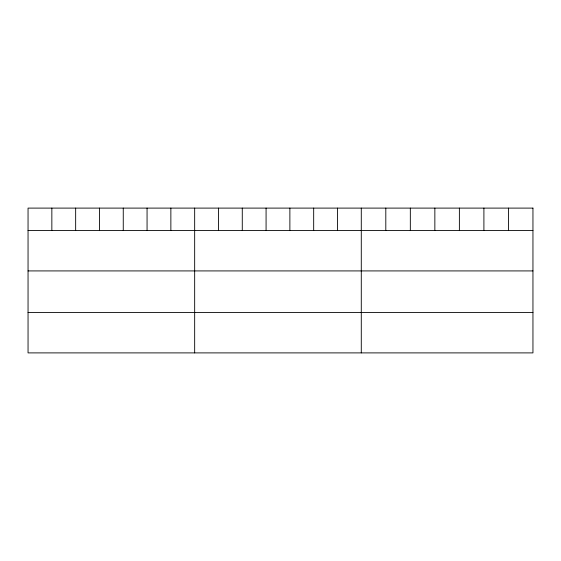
<?xml version="1.0" encoding="UTF-8"?>
<svg xmlns="http://www.w3.org/2000/svg" width="561" height="561" viewBox="0 0 561 561"><rect width="100%" height="100%" fill="white"/><g stroke="black" fill="none" stroke-linecap="round" stroke-linejoin="round"><path stroke-width="0.84" d="M28.05 230.543L532.95 230.543M28.05 270.921L532.95 270.921M28.05 312.519L532.95 312.519M508.427 208.103L508.427 230.543M483.905 208.103L483.905 230.543M459.382 208.103L459.382 230.543M434.852 208.103L434.852 230.543M410.329 208.103L410.329 230.543M385.807 208.103L385.807 230.543M361.284 208.103L361.284 352.897M337.484 208.103L337.484 230.543M313.676 208.103L313.676 230.543M289.876 208.103L289.876 230.543M266.075 208.103L266.075 230.543M242.275 208.103L242.275 230.543M218.467 208.103L218.467 230.543M194.667 208.103L194.667 352.897M170.867 208.103L170.867 230.543M147.059 208.103L147.059 230.543M123.259 208.103L123.259 230.543M99.458 208.103L99.458 230.543M75.658 208.103L75.658 230.543M51.85 208.103L51.85 230.543M532.95 208.103L28.05 208.103L28.05 352.897L532.95 352.897L532.95 208.103"/></g></svg>
